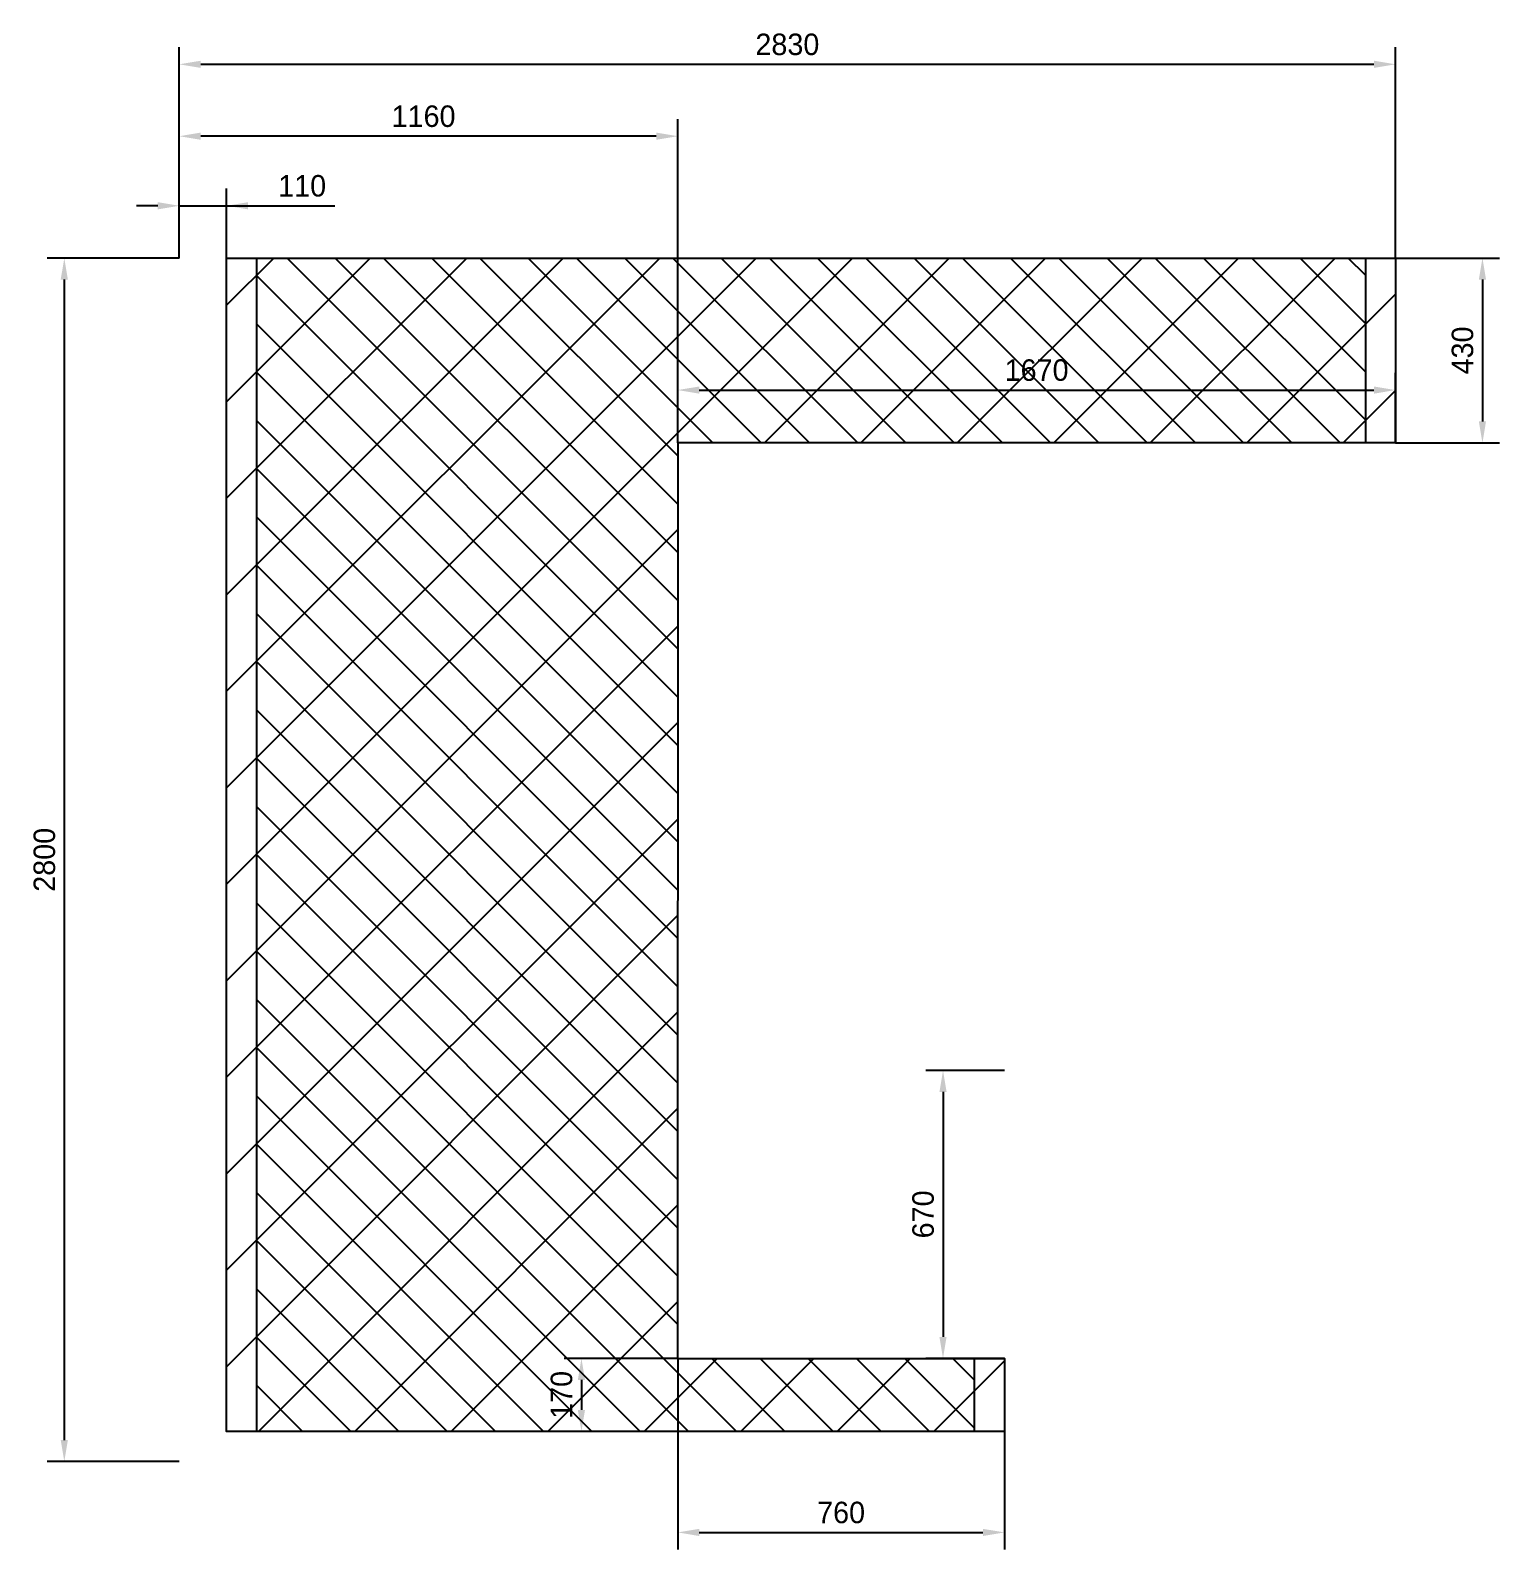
# Model space of a CAD drawing. Header units: millimetres. Extents: x 4105 to 44003, y -46323 to 47858.
# Drawn here: x 4105 to 7524, y 44323 to 47858 of the extents above; entities that cross this region are included whole.
import ezdxf

# ---------------------------------------------------------------- set-up
doc = ezdxf.new("R2010")
doc.units = ezdxf.units.MM
doc.layers.add('08 Размеры', color=7, linetype='Continuous')
doc.styles.get("Standard").update_dxf_attribs({"font": 'Ubuntu-R.ttf'})
doc.dimstyles.new('ISO-25', dxfattribs={"dimtxt": 2.5, "dimasz": 2.5, "dimexe": 1.25, "dimexo": 0.625, "dimtad": 1, "dimtxsty": 'Standard', "dimcen": 2.5, "dimadec": 0, "dimazin": 0, "dimtfac": 1, "dimtmove": 0, "dimatfit": 3, "dimfxl": 1, "dimarcsym": 0})

# ---------------------------------------------------------------- blocks, each defined once
blk = doc.blocks.new('*D351')
at = {"layer": '08 Размеры', "color": 0, "lineweight": -2}
for p, q in [((4451.2, 47327.9), (4143.6, 47327.9)), ((4183.6, 47277.9), (4183.6, 44577.9)), ((4451.2, 44527.9), (4143.6, 44527.9))]:
    blk.add_line(p, q, dxfattribs=at)
at = {"layer": '08 Размеры', "color": 0}
for points in [[(4191.9, 47277.9), (4175.2, 47277.9), (4183.6, 47327.9)], [(4175.2, 44577.9), (4191.9, 44577.9), (4183.6, 44527.9)]]:
    blk.add_solid(points, dxfattribs=at)
at = {"layer": 'Defpoints', "color": 0}
for p in [(4451.2, 47327.9), (4183.6, 44527.9), (4451.2, 44527.9)]:
    blk.add_point(p, dxfattribs=at)
at = {"layer": '08 Размеры', "color": 0, "insert": (4137.4, 45927.9), "char_height": 50, "attachment_point": 5, "rotation": 90}
blk.add_mtext('2800', dxfattribs=at)
blk = doc.blocks.new('*D352')
at = {"layer": '08 Размеры', "color": 0, "lineweight": -2}
for p, q in [((4451.2, 47327.9), (4451.2, 47818.7)), ((7281.2, 47327.9), (7281.2, 47818.7)), ((4501.2, 47778.7), (7231.2, 47778.7))]:
    blk.add_line(p, q, dxfattribs=at)
at = {"layer": '08 Размеры', "color": 0}
for points in [[(4501.2, 47787), (4501.2, 47770.3), (4451.2, 47778.7)], [(7231.2, 47770.3), (7231.2, 47787), (7281.2, 47778.7)]]:
    blk.add_solid(points, dxfattribs=at)
at = {"layer": 'Defpoints', "color": 0}
for p in [(7281.2, 47778.7), (4451.2, 47327.9), (7281.2, 47327.9)]:
    blk.add_point(p, dxfattribs=at)
at = {"layer": '08 Размеры', "color": 0, "insert": (5866.2, 47824.8), "char_height": 50, "attachment_point": 5}
blk.add_mtext('2830', dxfattribs=at)
blk = doc.blocks.new('*D353')
at = {"layer": '08 Размеры', "color": 0, "lineweight": -2}
for p, q in [((4451.2, 47327.9), (4451.2, 47651.4)), ((5611.2, 46897.9), (5611.2, 47651.4)), ((5561.2, 47611.4), (4501.2, 47611.4))]:
    blk.add_line(p, q, dxfattribs=at)
at = {"layer": '08 Размеры', "color": 0}
for points in [[(4501.2, 47619.8), (4501.2, 47603.1), (4451.2, 47611.4)], [(5561.2, 47603.1), (5561.2, 47619.8), (5611.2, 47611.4)]]:
    blk.add_solid(points, dxfattribs=at)
at = {"layer": 'Defpoints', "color": 0}
for p in [(4451.2, 47611.4), (4451.2, 47327.9), (5611.2, 46897.9)]:
    blk.add_point(p, dxfattribs=at)
at = {"layer": '08 Размеры', "color": 0, "insert": (5019.6, 47657.6), "char_height": 50, "attachment_point": 5}
blk.add_mtext('1160', dxfattribs=at)
blk = doc.blocks.new('*D354')
at = {"layer": '08 Размеры', "color": 0, "lineweight": -2}
for p, q in [((5610.6, 44767.9), (5347, 44767.9)), ((5387, 44717.9), (5387, 44647.9)), ((5611.2, 44597.9), (5347, 44597.9))]:
    blk.add_line(p, q, dxfattribs=at)
at = {"layer": '08 Размеры', "color": 0}
for points in [[(5395.3, 44717.9), (5378.6, 44717.9), (5387, 44767.9)], [(5378.6, 44647.9), (5395.3, 44647.9), (5387, 44597.9)]]:
    blk.add_solid(points, dxfattribs=at)
at = {"layer": 'Defpoints', "color": 0}
for p in [(5610.6, 44767.9), (5387, 44597.9), (5611.2, 44597.9)]:
    blk.add_point(p, dxfattribs=at)
at = {"layer": '08 Размеры', "color": 0, "insert": (5340.8, 44682.9), "char_height": 50, "attachment_point": 5, "rotation": 90}
blk.add_mtext('170', dxfattribs=at)
blk = doc.blocks.new('*D355')
at = {"layer": '08 Размеры', "color": 0, "lineweight": -2}
for p, q in [((5611.2, 44767.9), (5611.2, 44323)), ((6371.2, 44767.9), (6371.2, 44323)), ((5661.2, 44363), (6321.2, 44363))]:
    blk.add_line(p, q, dxfattribs=at)
at = {"layer": '08 Размеры', "color": 0}
for points in [[(5661.2, 44371.3), (5661.2, 44354.6), (5611.2, 44363)], [(6321.2, 44354.6), (6321.2, 44371.3), (6371.2, 44363)]]:
    blk.add_solid(points, dxfattribs=at)
at = {"layer": 'Defpoints', "color": 0}
for p in [(5611.2, 44767.9), (6371.2, 44767.9), (6371.2, 44363)]:
    blk.add_point(p, dxfattribs=at)
at = {"layer": '08 Размеры', "color": 0, "insert": (5991.2, 44409.1), "char_height": 50, "attachment_point": 5}
blk.add_mtext('760', dxfattribs=at)
blk = doc.blocks.new('*D356')
at = {"layer": '08 Размеры', "color": 0, "lineweight": -2}
for p, q in [((6371.2, 45437.9), (6188.4, 45437.9)), ((6228.4, 45387.9), (6228.4, 44817.9)), ((6371.2, 44767.9), (6188.4, 44767.9))]:
    blk.add_line(p, q, dxfattribs=at)
at = {"layer": '08 Размеры', "color": 0}
for points in [[(6236.7, 45387.9), (6220.1, 45387.9), (6228.4, 45437.9)], [(6220.1, 44817.9), (6236.7, 44817.9), (6228.4, 44767.9)]]:
    blk.add_solid(points, dxfattribs=at)
at = {"layer": 'Defpoints', "color": 0}
for p in [(6371.2, 45437.9), (6228.4, 44767.9), (6371.2, 44767.9)]:
    blk.add_point(p, dxfattribs=at)
at = {"layer": '08 Размеры', "color": 0, "insert": (6182.3, 45102.9), "char_height": 50, "attachment_point": 5, "rotation": 90}
blk.add_mtext('670', dxfattribs=at)
blk = doc.blocks.new('*D357')
at = {"layer": '08 Размеры', "color": 0, "lineweight": -2}
for p, q in [((5611.2, 46897.9), (5611.2, 47060.8)), ((7281.2, 46897.9), (7281.2, 47060.8)), ((5661.2, 47020.8), (7231.2, 47020.8))]:
    blk.add_line(p, q, dxfattribs=at)
at = {"layer": '08 Размеры', "color": 0}
for points in [[(5661.2, 47029.1), (5661.2, 47012.4), (5611.2, 47020.8)], [(7231.2, 47012.4), (7231.2, 47029.1), (7281.2, 47020.8)]]:
    blk.add_solid(points, dxfattribs=at)
at = {"layer": 'Defpoints', "color": 0}
for p in [(7281.2, 47020.8), (5611.2, 46897.9), (7281.2, 46897.9)]:
    blk.add_point(p, dxfattribs=at)
at = {"layer": '08 Размеры', "color": 0, "insert": (6446.2, 47066.9), "char_height": 50, "attachment_point": 5}
blk.add_mtext('1670', dxfattribs=at)
blk = doc.blocks.new('*D358')
at = {"layer": '08 Размеры', "color": 0, "lineweight": -2}
for p, q in [((4451.2, 47327.9), (4451.2, 47489.5)), ((4561.2, 47327.9), (4561.2, 47489.5)), ((4401.2, 47449.5), (4351.2, 47449.5)), ((4451.2, 47449.5), (4813, 47449.5)), ((4451.2, 47449.5), (4561.2, 47449.5))]:
    blk.add_line(p, q, dxfattribs=at)
at = {"layer": '08 Размеры', "color": 0}
for points in [[(4401.2, 47441.2), (4401.2, 47457.9), (4451.2, 47449.5)], [(4611.2, 47457.9), (4611.2, 47441.2), (4561.2, 47449.5)]]:
    blk.add_solid(points, dxfattribs=at)
at = {"layer": 'Defpoints', "color": 0}
for p in [(4561.2, 47449.5), (4451.2, 47327.9), (4561.2, 47327.9)]:
    blk.add_point(p, dxfattribs=at)
at = {"layer": '08 Размеры', "color": 0, "insert": (4737.1, 47495.7), "char_height": 50, "attachment_point": 5}
blk.add_mtext('110', dxfattribs=at)
blk = doc.blocks.new('*D359')
at = {"layer": '08 Размеры', "color": 0, "lineweight": -2}
for p, q in [((7281.2, 47327.9), (7523.7, 47327.9)), ((7483.7, 47277.9), (7483.7, 46947.9)), ((7281.2, 46897.9), (7523.7, 46897.9))]:
    blk.add_line(p, q, dxfattribs=at)
at = {"layer": '08 Размеры', "color": 0}
for points in [[(7492, 47277.9), (7475.3, 47277.9), (7483.7, 47327.9)], [(7475.3, 46947.9), (7492, 46947.9), (7483.7, 46897.9)]]:
    blk.add_solid(points, dxfattribs=at)
at = {"layer": 'Defpoints', "color": 0}
for p in [(7281.2, 47327.9), (7281.2, 46897.9), (7483.7, 46897.9)]:
    blk.add_point(p, dxfattribs=at)
at = {"layer": '08 Размеры', "color": 0, "insert": (7437.5, 47112.9), "char_height": 50, "attachment_point": 5, "rotation": 90}
blk.add_mtext('430', dxfattribs=at)

msp = doc.modelspace()

# ---------------------------------------------------------------- hatches: boundary and pattern name
h = msp.add_hatch()
h.set_pattern_fill('ANSI31', color=5, scale=50, style=0)
h.set_pattern_definition([(45, (-23096.24, 31010.37), (-112.2532, 112.2532), [])])
h.paths.add_polyline_path([(4561.234, 47327.885), (7281.234, 47327.885), (7281.234, 46897.885), (5611.234, 46897.885), (5610.609, 44767.885), (6371.234, 44767.885), (6371.234, 44597.885), (4561.234, 44597.885)])
h = msp.add_hatch()
h.set_pattern_fill('ANSI31', color=1, scale=25, angle=90, style=0)
h.set_pattern_definition([(135, (-23096.24, 31010.374), (-56.1266, -56.1266), [])])
h.paths.add_polyline_path([(4631.234, 47327.885), (7211.234, 47327.885), (7211.234, 46897.885), (5611.234, 46897.885), (5610.609, 44767.885), (6301.234, 44767.885), (6301.234, 44597.885), (4631.234, 44597.885)])

# ---------------------------------------------------------------- linework, layer by layer
at = {"color": 5}
msp.add_lwpolyline([(4561.234, 47327.885), (7281.234, 47327.885), (7281.234, 46897.885), (5611.234, 46897.885), (5610.609, 44767.885), (6371.234, 44767.885), (6371.234, 44597.885), (4561.234, 44597.885)], close=True, dxfattribs=at)
at = {"color": 1}
msp.add_lwpolyline([(4631.234, 47327.885), (7211.234, 47327.885), (7211.234, 46897.885), (5611.234, 46897.885), (5610.609, 44767.885), (6301.234, 44767.885), (6301.234, 44597.885), (4631.234, 44597.885)], close=True, dxfattribs=at)

# ---------------------------------------------------------------- dimensions: what is measured, and where the dimension line sits
at = {"layer": '08 Размеры'}
for base, p1, p2, picture, middle in [((7281.234, 47778.675), (4451.234, 47327.885), (7281.234, 47327.885), '*D352', (5866.234, 47778.675)), ((4451.234, 47611.433), (5611.234, 46897.885), (4451.234, 47327.885), '*D353', (5019.582, 47611.433)), ((7281.234, 47020.752), (5611.234, 46897.885), (7281.234, 46897.885), '*D357', (6446.234, 47020.752)), ((6371.234, 44362.983), (5611.234, 44767.885), (6371.234, 44767.885), '*D355', (5991.234, 44362.983))]:
    dim = msp.add_linear_dim(base=base, p1=p1, p2=p2, dimstyle='ISO-25', override={"dimtxt": 50, "dimasz": 50, "dimexe": 40, "dimexo": 0, "dimgap": 20}, dxfattribs=at)
    dim.commit()
    dim.dimension.update_dxf_attribs({"geometry": picture, "text_midpoint": middle, "dimtype": 160})
dim = msp.add_linear_dim(base=(4561.234, 47449.538), p1=(4451.234, 47327.885), p2=(4561.234, 47327.885), dimstyle='ISO-25', override={"dimtxt": 50, "dimasz": 50, "dimexe": 40, "dimexo": 0, "dimgap": 20}, dxfattribs=at)
dim.commit()
dim.dimension.update_dxf_attribs({"geometry": '*D358', "text_midpoint": (4737.115, 47495.656)})
for base, p1, p2, picture, middle in [((4183.559, 44527.885), (4451.234, 47327.885), (4451.234, 44527.885), '*D351', (4137.441, 45927.885)), ((7483.662, 46897.885), (7281.234, 47327.885), (7281.234, 46897.885), '*D359', (7437.544, 47112.885)), ((6228.406, 44767.885), (6371.234, 45437.885), (6371.234, 44767.885), '*D356', (6182.287, 45102.885)), ((5386.965, 44597.885), (5610.609, 44767.885), (5611.234, 44597.885), '*D354', (5340.847, 44682.885))]:
    dim = msp.add_linear_dim(base=base, p1=p1, p2=p2, angle=90, dimstyle='ISO-25', override={"dimtxt": 50, "dimasz": 50, "dimexe": 40, "dimexo": 0, "dimgap": 20}, dxfattribs=at)
    dim.commit()
    dim.dimension.update_dxf_attribs({"geometry": picture, "text_midpoint": middle})

doc.saveas('drawing.dxf')
